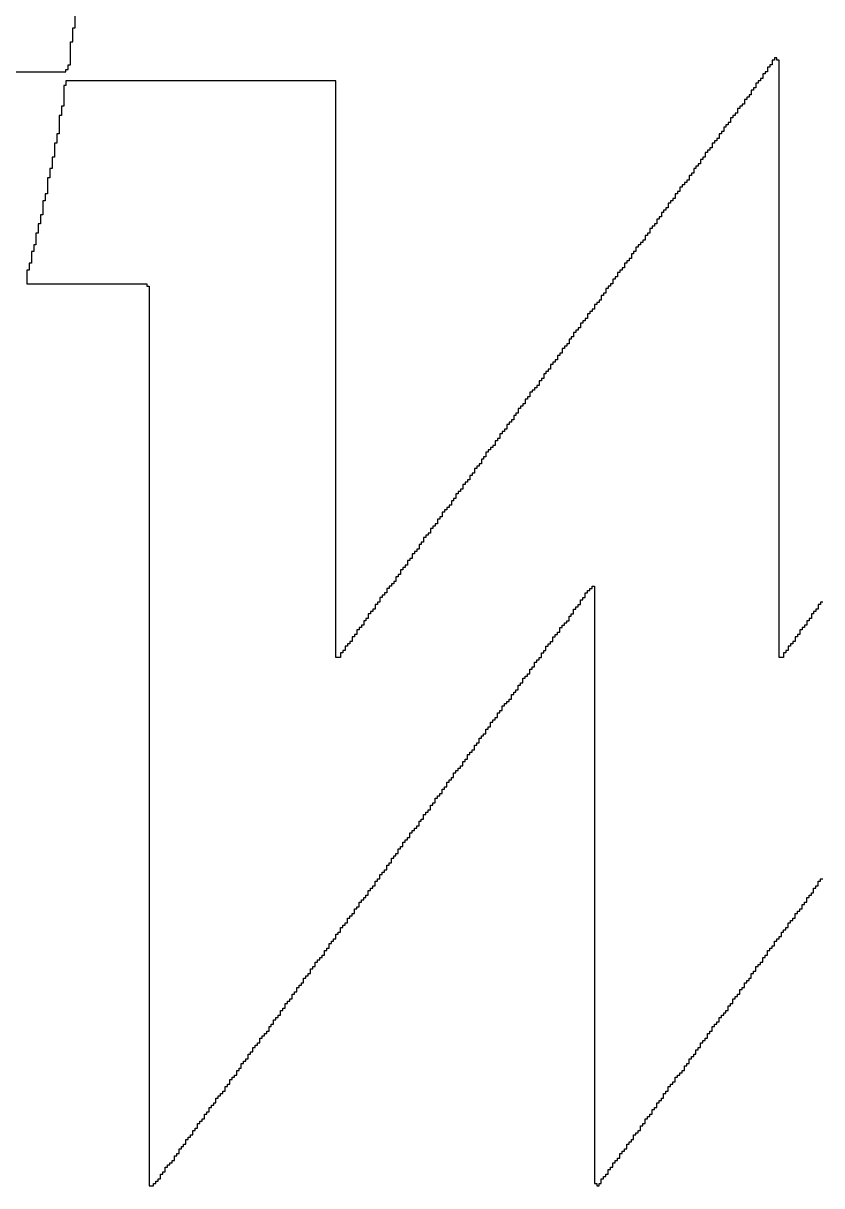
# Model space of a CAD drawing. Header units: millimetres. Extents: x -3.3 to 49.3, y -30.5 to 0.
# Drawn here: x 44.1 to 45.368, y -25.3 to -23.454 of the extents above; entities that cross this region are included whole.
import ezdxf

# ---------------------------------------------------------------- set-up
doc = ezdxf.new("R2010")
doc.units = ezdxf.units.MM
doc.layers.add('TopOverlay', color=2, linetype='Continuous')

msp = doc.modelspace()

# ---------------------------------------------------------------- linework, layer by layer
at = {"layer": 'TopOverlay'}
for p, q in [((44.1828, -23.4612), (44.1828, -23.4172)), ((44.1791, -23.4832), (44.1791, -23.4612)), ((44.1791, -23.4612), (44.1828, -23.4612)), ((44.1755, -23.5198), (44.1755, -23.4832)), ((44.1755, -23.4832), (44.1791, -23.4832)), ((44.1718, -23.5271), (44.1718, -23.5198)), ((44.1718, -23.5198), (44.1755, -23.5198)), ((45.289, -23.5198), (45.2853, -23.5198)), ((45.2853, -23.5198), (45.2853, -23.5234)), ((45.2927, -23.5125), (45.289, -23.5125)), ((45.289, -23.5125), (45.289, -23.5198)), ((45.2963, -23.5088), (45.2927, -23.5088)), ((45.2927, -23.5088), (45.2927, -23.5125)), ((45.2963, -23.5125), (45.2963, -23.5088)), ((45.3, -23.5125), (45.2963, -23.5125)), ((45.3, -24.4612), (45.3, -23.5125)), ((43.7542, -23.5308), (44.1681, -23.5308)), ((44.1681, -23.5308), (44.1681, -23.5271)), ((44.1681, -23.5271), (44.1718, -23.5271)), ((45.278, -23.5344), (45.2744, -23.5344)), ((45.2744, -23.5344), (45.2744, -23.5418)), ((45.2817, -23.5308), (45.278, -23.5308)), ((45.278, -23.5308), (45.278, -23.5344)), ((45.2853, -23.5234), (45.2817, -23.5234)), ((45.2817, -23.5234), (45.2817, -23.5308)), ((44.1681, -23.5527), (44.1645, -23.5527)), ((44.1645, -23.5527), (44.1645, -23.5857)), ((44.5967, -23.5454), (44.1681, -23.5454)), ((44.1681, -23.5454), (44.1681, -23.5527)), ((44.5967, -24.4612), (44.5967, -23.5454)), ((45.2634, -23.5564), (45.2597, -23.5564)), ((45.2597, -23.5564), (45.2597, -23.5601)), ((45.267, -23.5491), (45.2634, -23.5491)), ((45.2634, -23.5491), (45.2634, -23.5564)), ((45.2707, -23.5454), (45.267, -23.5454)), ((45.267, -23.5454), (45.267, -23.5491)), ((45.2744, -23.5418), (45.2707, -23.5418)), ((45.2707, -23.5418), (45.2707, -23.5454)), ((45.2487, -23.5747), (45.2451, -23.5747)), ((45.2451, -23.5747), (45.2451, -23.5821)), ((45.2524, -23.5711), (45.2487, -23.5711)), ((45.2487, -23.5711), (45.2487, -23.5747)), ((45.256, -23.5674), (45.2524, -23.5674)), ((45.2524, -23.5674), (45.2524, -23.5711)), ((45.2597, -23.5601), (45.256, -23.5601)), ((45.256, -23.5601), (45.256, -23.5674)), ((44.1645, -23.5857), (44.1608, -23.5857)), ((44.1608, -23.5857), (44.1608, -23.6004)), ((45.2377, -23.5894), (45.2341, -23.5894)), ((45.2341, -23.5894), (45.2341, -23.5967)), ((45.2414, -23.5857), (45.2377, -23.5857)), ((45.2377, -23.5857), (45.2377, -23.5894)), ((45.2451, -23.5821), (45.2414, -23.5821)), ((45.2414, -23.5821), (45.2414, -23.5857)), ((44.1608, -23.6004), (44.1571, -23.6004)), ((44.1571, -23.6004), (44.1571, -23.6297)), ((45.2231, -23.6114), (45.2194, -23.6114)), ((45.2194, -23.6114), (45.2194, -23.615)), ((45.2267, -23.604), (45.2231, -23.604)), ((45.2231, -23.604), (45.2231, -23.6114)), ((45.2304, -23.6004), (45.2267, -23.6004)), ((45.2267, -23.6004), (45.2267, -23.604)), ((45.2341, -23.5967), (45.2304, -23.5967)), ((45.2304, -23.5967), (45.2304, -23.6004)), ((44.1571, -23.6297), (44.1535, -23.6297)), ((44.1535, -23.6297), (44.1535, -23.6443)), ((45.2084, -23.6297), (45.2048, -23.6297)), ((45.2048, -23.6297), (45.2048, -23.637)), ((45.2121, -23.626), (45.2084, -23.626)), ((45.2084, -23.626), (45.2084, -23.6297)), ((45.2158, -23.6187), (45.2121, -23.6187)), ((45.2121, -23.6187), (45.2121, -23.626)), ((45.2194, -23.615), (45.2158, -23.615)), ((45.2158, -23.615), (45.2158, -23.6187)), ((44.1535, -23.6443), (44.1498, -23.6443)), ((44.1498, -23.6443), (44.1498, -23.6663)), ((45.1974, -23.6443), (45.1938, -23.6443)), ((45.1938, -23.6443), (45.1938, -23.6516)), ((45.2011, -23.6407), (45.1974, -23.6407)), ((45.1974, -23.6407), (45.1974, -23.6443)), ((45.2048, -23.637), (45.2011, -23.637)), ((45.2011, -23.637), (45.2011, -23.6407)), ((44.1498, -23.6663), (44.1462, -23.6663)), ((44.1462, -23.6663), (44.1462, -23.6846)), ((45.1828, -23.6663), (45.1791, -23.6663)), ((45.1791, -23.6663), (45.1791, -23.67)), ((45.1864, -23.659), (45.1828, -23.659)), ((45.1828, -23.659), (45.1828, -23.6663)), ((45.1901, -23.6553), (45.1864, -23.6553)), ((45.1864, -23.6553), (45.1864, -23.659)), ((45.1938, -23.6516), (45.1901, -23.6516)), ((45.1901, -23.6516), (45.1901, -23.6553)), ((44.1462, -23.6846), (44.1425, -23.6846)), ((44.1425, -23.6846), (44.1425, -23.6993)), ((45.1681, -23.6846), (45.1645, -23.6846)), ((45.1645, -23.6846), (45.1645, -23.6919)), ((45.1718, -23.681), (45.1681, -23.681)), ((45.1681, -23.681), (45.1681, -23.6846)), ((45.1755, -23.6773), (45.1718, -23.6773)), ((45.1718, -23.6773), (45.1718, -23.681)), ((45.1791, -23.67), (45.1755, -23.67)), ((45.1755, -23.67), (45.1755, -23.6773)), ((44.1425, -23.6993), (44.1388, -23.6993)), ((44.1388, -23.6993), (44.1388, -23.7249)), ((45.1571, -23.7029), (45.1535, -23.7029)), ((45.1535, -23.7029), (45.1535, -23.7066)), ((45.1608, -23.6956), (45.1571, -23.6956)), ((45.1571, -23.6956), (45.1571, -23.7029)), ((45.1645, -23.6919), (45.1608, -23.6919)), ((45.1608, -23.6919), (45.1608, -23.6956)), ((45.1425, -23.7212), (45.1388, -23.7212)), ((45.1388, -23.7212), (45.1388, -23.7249)), ((45.1462, -23.7139), (45.1425, -23.7139)), ((45.1425, -23.7139), (45.1425, -23.7212)), ((45.1498, -23.7103), (45.1462, -23.7103)), ((45.1462, -23.7103), (45.1462, -23.7139)), ((45.1535, -23.7066), (45.1498, -23.7066)), ((45.1498, -23.7066), (45.1498, -23.7103)), ((44.1352, -23.7359), (44.1315, -23.7359)), ((44.1315, -23.7359), (44.1315, -23.7579)), ((44.1388, -23.7249), (44.1352, -23.7249)), ((44.1352, -23.7249), (44.1352, -23.7359)), ((45.1278, -23.7396), (45.1242, -23.7396)), ((45.1242, -23.7396), (45.1242, -23.7469)), ((45.1315, -23.7359), (45.1278, -23.7359)), ((45.1278, -23.7359), (45.1278, -23.7396)), ((45.1352, -23.7322), (45.1315, -23.7322)), ((45.1315, -23.7322), (45.1315, -23.7359)), ((45.1388, -23.7249), (45.1352, -23.7249)), ((45.1352, -23.7249), (45.1352, -23.7322)), ((44.1315, -23.7579), (44.1278, -23.7579)), ((44.1278, -23.7579), (44.1278, -23.7725)), ((45.1168, -23.7542), (45.1132, -23.7542)), ((45.1132, -23.7542), (45.1132, -23.7615)), ((45.1205, -23.7505), (45.1168, -23.7505)), ((45.1168, -23.7505), (45.1168, -23.7542)), ((45.1242, -23.7469), (45.1205, -23.7469)), ((45.1205, -23.7469), (45.1205, -23.7505)), ((44.1278, -23.7725), (44.1242, -23.7725)), ((44.1242, -23.7725), (44.1242, -23.7872)), ((45.1022, -23.7762), (45.0985, -23.7762)), ((45.0985, -23.7762), (45.0985, -23.7799)), ((45.1059, -23.7725), (45.1022, -23.7725)), ((45.1022, -23.7725), (45.1022, -23.7762)), ((45.1095, -23.7652), (45.1059, -23.7652)), ((45.1059, -23.7652), (45.1059, -23.7725)), ((45.1132, -23.7615), (45.1095, -23.7615)), ((45.1095, -23.7615), (45.1095, -23.7652)), ((44.1242, -23.7872), (44.1205, -23.7872)), ((44.1205, -23.7872), (44.1205, -23.8055)), ((45.0912, -23.7908), (45.0875, -23.7908)), ((45.0875, -23.7908), (45.0875, -23.7982)), ((45.0949, -23.7872), (45.0912, -23.7872)), ((45.0912, -23.7872), (45.0912, -23.7908)), ((45.0985, -23.7799), (45.0949, -23.7799)), ((45.0949, -23.7799), (45.0949, -23.7872)), ((44.1205, -23.8055), (44.1169, -23.8055)), ((44.1169, -23.8055), (44.1169, -23.8165)), ((45.0766, -23.8092), (45.0729, -23.8092)), ((45.0729, -23.8092), (45.0729, -23.8165)), ((45.0802, -23.8055), (45.0766, -23.8055)), ((45.0766, -23.8055), (45.0766, -23.8092)), ((45.0839, -23.8018), (45.0802, -23.8018)), ((45.0802, -23.8018), (45.0802, -23.8055)), ((45.0875, -23.7982), (45.0839, -23.7982)), ((45.0839, -23.7982), (45.0839, -23.8018)), ((44.1169, -23.8165), (44.1132, -23.8165)), ((44.1132, -23.8165), (44.1132, -23.8348)), ((45.0619, -23.8311), (45.0582, -23.8311)), ((45.0582, -23.8311), (45.0582, -23.8348)), ((45.0656, -23.8275), (45.0619, -23.8275)), ((45.0619, -23.8275), (45.0619, -23.8311)), ((45.0692, -23.8201), (45.0656, -23.8201)), ((45.0656, -23.8201), (45.0656, -23.8275)), ((45.0729, -23.8165), (45.0692, -23.8165)), ((45.0692, -23.8165), (45.0692, -23.8201)), ((44.1095, -23.8458), (44.1059, -23.8458)), ((44.1059, -23.8458), (44.1059, -23.8678)), ((44.1132, -23.8348), (44.1095, -23.8348)), ((44.1095, -23.8348), (44.1095, -23.8458)), ((45.0473, -23.8495), (45.0436, -23.8495)), ((45.0436, -23.8495), (45.0436, -23.8568)), ((45.0509, -23.8458), (45.0473, -23.8458)), ((45.0473, -23.8458), (45.0473, -23.8495)), ((45.0546, -23.8421), (45.0509, -23.8421)), ((45.0509, -23.8421), (45.0509, -23.8458)), ((45.0582, -23.8348), (45.0546, -23.8348)), ((45.0546, -23.8348), (45.0546, -23.8421)), ((44.1059, -23.8678), (44.2963, -23.8678)), ((44.2963, -23.8678), (44.2963, -23.8714)), ((45.0363, -23.8678), (45.0326, -23.8678)), ((45.0326, -23.8678), (45.0326, -23.8714)), ((45.0399, -23.8604), (45.0363, -23.8604)), ((45.0363, -23.8604), (45.0363, -23.8678)), ((45.0436, -23.8568), (45.0399, -23.8568)), ((45.0399, -23.8568), (45.0399, -23.8604)), ((44.2963, -23.8714), (44.3, -23.8714)), ((44.3, -23.8714), (44.3, -25.3)), ((45.0216, -23.8861), (45.0179, -23.8861)), ((45.0179, -23.8861), (45.0179, -23.8934)), ((45.0253, -23.8824), (45.0216, -23.8824)), ((45.0216, -23.8824), (45.0216, -23.8861)), ((45.0289, -23.8751), (45.0253, -23.8751)), ((45.0253, -23.8751), (45.0253, -23.8824)), ((45.0326, -23.8714), (45.0289, -23.8714)), ((45.0289, -23.8714), (45.0289, -23.8751)), ((45.0106, -23.9007), (45.007, -23.9007)), ((45.007, -23.9007), (45.007, -23.9081)), ((45.0143, -23.8971), (45.0106, -23.8971)), ((45.0106, -23.8971), (45.0106, -23.9007)), ((45.0179, -23.8934), (45.0143, -23.8934)), ((45.0143, -23.8934), (45.0143, -23.8971)), ((44.996, -23.9227), (44.9923, -23.9227)), ((44.9923, -23.9227), (44.9923, -23.9264)), ((44.9996, -23.9154), (44.996, -23.9154)), ((44.996, -23.9154), (44.996, -23.9227)), ((45.0033, -23.9117), (44.9996, -23.9117)), ((44.9996, -23.9117), (44.9996, -23.9154)), ((45.007, -23.9081), (45.0033, -23.9081)), ((45.0033, -23.9081), (45.0033, -23.9117)), ((44.9813, -23.941), (44.9777, -23.941)), ((44.9777, -23.941), (44.9777, -23.9447)), ((44.985, -23.9374), (44.9813, -23.9374)), ((44.9813, -23.9374), (44.9813, -23.941)), ((44.9886, -23.93), (44.985, -23.93)), ((44.985, -23.93), (44.985, -23.9374)), ((44.9923, -23.9264), (44.9886, -23.9264)), ((44.9886, -23.9264), (44.9886, -23.93)), ((44.9667, -23.963), (44.963, -23.963)), ((44.963, -23.963), (44.963, -23.9667)), ((44.9703, -23.9557), (44.9667, -23.9557)), ((44.9667, -23.9557), (44.9667, -23.963)), ((44.974, -23.952), (44.9703, -23.952)), ((44.9703, -23.952), (44.9703, -23.9557)), ((44.9777, -23.9447), (44.974, -23.9447)), ((44.974, -23.9447), (44.974, -23.952)), ((44.952, -23.9813), (44.9484, -23.9813)), ((44.9484, -23.9813), (44.9484, -23.9886)), ((44.9557, -23.9777), (44.952, -23.9777)), ((44.952, -23.9777), (44.952, -23.9813)), ((44.9593, -23.9703), (44.9557, -23.9703)), ((44.9557, -23.9703), (44.9557, -23.9777)), ((44.963, -23.9667), (44.9593, -23.9667)), ((44.9593, -23.9667), (44.9593, -23.9703)), ((44.941, -23.996), (44.9374, -23.996)), ((44.9374, -23.996), (44.9374, -24.0033)), ((44.9447, -23.9923), (44.941, -23.9923)), ((44.941, -23.9923), (44.941, -23.996)), ((44.9484, -23.9886), (44.9447, -23.9886)), ((44.9447, -23.9886), (44.9447, -23.9923)), ((44.9264, -24.018), (44.9227, -24.018)), ((44.9227, -24.018), (44.9227, -24.0216)), ((44.93, -24.0106), (44.9264, -24.0106)), ((44.9264, -24.0106), (44.9264, -24.018)), ((44.9337, -24.007), (44.93, -24.007)), ((44.93, -24.007), (44.93, -24.0106)), ((44.9374, -24.0033), (44.9337, -24.0033)), ((44.9337, -24.0033), (44.9337, -24.007)), ((44.9117, -24.0363), (44.9081, -24.0363)), ((44.9081, -24.0363), (44.9081, -24.0399)), ((44.9154, -24.0326), (44.9117, -24.0326)), ((44.9117, -24.0326), (44.9117, -24.0363)), ((44.919, -24.0289), (44.9154, -24.0289)), ((44.9154, -24.0289), (44.9154, -24.0326)), ((44.9227, -24.0216), (44.919, -24.0216)), ((44.919, -24.0216), (44.919, -24.0289)), ((44.9007, -24.0509), (44.8971, -24.0509)), ((44.8971, -24.0509), (44.8971, -24.0582)), ((44.9044, -24.0473), (44.9007, -24.0473)), ((44.9007, -24.0473), (44.9007, -24.0509)), ((44.9081, -24.0399), (44.9044, -24.0399)), ((44.9044, -24.0399), (44.9044, -24.0473)), ((44.8861, -24.0729), (44.8824, -24.0729)), ((44.8824, -24.0729), (44.8824, -24.0766)), ((44.8897, -24.0656), (44.8861, -24.0656)), ((44.8861, -24.0656), (44.8861, -24.0729)), ((44.8934, -24.0619), (44.8897, -24.0619)), ((44.8897, -24.0619), (44.8897, -24.0656)), ((44.8971, -24.0582), (44.8934, -24.0582)), ((44.8934, -24.0582), (44.8934, -24.0619)), ((44.8714, -24.0912), (44.8678, -24.0912)), ((44.8678, -24.0912), (44.8678, -24.0985)), ((44.8751, -24.0875), (44.8714, -24.0875)), ((44.8714, -24.0875), (44.8714, -24.0912)), ((44.8788, -24.0839), (44.8751, -24.0839)), ((44.8751, -24.0839), (44.8751, -24.0875)), ((44.8824, -24.0766), (44.8788, -24.0766)), ((44.8788, -24.0766), (44.8788, -24.0839)), ((44.8604, -24.1059), (44.8568, -24.1059)), ((44.8568, -24.1059), (44.8568, -24.1132)), ((44.8641, -24.1022), (44.8604, -24.1022)), ((44.8604, -24.1022), (44.8604, -24.1059)), ((44.8678, -24.0985), (44.8641, -24.0985)), ((44.8641, -24.0985), (44.8641, -24.1022)), ((44.8458, -24.1278), (44.8421, -24.1278)), ((44.8421, -24.1278), (44.8421, -24.1315)), ((44.8495, -24.1242), (44.8458, -24.1242)), ((44.8458, -24.1242), (44.8458, -24.1278)), ((44.8531, -24.1169), (44.8495, -24.1169)), ((44.8495, -24.1169), (44.8495, -24.1242)), ((44.8568, -24.1132), (44.8531, -24.1132)), ((44.8531, -24.1132), (44.8531, -24.1169)), ((44.8311, -24.1462), (44.8275, -24.1462)), ((44.8275, -24.1462), (44.8275, -24.1535)), ((44.8348, -24.1425), (44.8311, -24.1425)), ((44.8311, -24.1425), (44.8311, -24.1462)), ((44.8385, -24.1352), (44.8348, -24.1352)), ((44.8348, -24.1352), (44.8348, -24.1425)), ((44.8421, -24.1315), (44.8385, -24.1315)), ((44.8385, -24.1315), (44.8385, -24.1352)), ((44.8201, -24.1608), (44.8165, -24.1608)), ((44.8165, -24.1608), (44.8165, -24.1681)), ((44.8238, -24.1571), (44.8201, -24.1571)), ((44.8201, -24.1571), (44.8201, -24.1608)), ((44.8275, -24.1535), (44.8238, -24.1535)), ((44.8238, -24.1535), (44.8238, -24.1571)), ((44.8055, -24.1828), (44.8018, -24.1828)), ((44.8018, -24.1828), (44.8018, -24.1864)), ((44.8092, -24.1791), (44.8055, -24.1791)), ((44.8055, -24.1791), (44.8055, -24.1828)), ((44.8128, -24.1718), (44.8092, -24.1718)), ((44.8092, -24.1718), (44.8092, -24.1791)), ((44.8165, -24.1681), (44.8128, -24.1681)), ((44.8128, -24.1681), (44.8128, -24.1718)), ((44.7908, -24.2011), (44.7872, -24.2011)), ((44.7872, -24.2011), (44.7872, -24.2084)), ((44.7945, -24.1974), (44.7908, -24.1974)), ((44.7908, -24.1974), (44.7908, -24.2011)), ((44.7982, -24.1938), (44.7945, -24.1938)), ((44.7945, -24.1938), (44.7945, -24.1974)), ((44.8018, -24.1864), (44.7982, -24.1864)), ((44.7982, -24.1864), (44.7982, -24.1938)), ((44.7799, -24.2194), (44.7762, -24.2194)), ((44.7762, -24.2194), (44.7762, -24.2231)), ((44.7835, -24.2121), (44.7799, -24.2121)), ((44.7799, -24.2121), (44.7799, -24.2194)), ((44.7872, -24.2084), (44.7835, -24.2084)), ((44.7835, -24.2084), (44.7835, -24.2121)), ((44.7652, -24.2377), (44.7615, -24.2377)), ((44.7615, -24.2377), (44.7615, -24.2414)), ((44.7689, -24.2304), (44.7652, -24.2304)), ((44.7652, -24.2304), (44.7652, -24.2377)), ((44.7725, -24.2267), (44.7689, -24.2267)), ((44.7689, -24.2267), (44.7689, -24.2304)), ((44.7762, -24.2231), (44.7725, -24.2231)), ((44.7725, -24.2231), (44.7725, -24.2267)), ((44.7506, -24.256), (44.7469, -24.256)), ((44.7469, -24.256), (44.7469, -24.2634)), ((44.7542, -24.2524), (44.7506, -24.2524)), ((44.7506, -24.2524), (44.7506, -24.256)), ((44.7579, -24.2487), (44.7542, -24.2487)), ((44.7542, -24.2487), (44.7542, -24.2524)), ((44.7615, -24.2414), (44.7579, -24.2414)), ((44.7579, -24.2414), (44.7579, -24.2487)), ((44.7396, -24.2707), (44.7359, -24.2707)), ((44.7359, -24.2707), (44.7359, -24.278)), ((44.7432, -24.267), (44.7396, -24.267)), ((44.7396, -24.267), (44.7396, -24.2707)), ((44.7469, -24.2634), (44.7432, -24.2634)), ((44.7432, -24.2634), (44.7432, -24.267)), ((44.7249, -24.2927), (44.7212, -24.2927)), ((44.7212, -24.2927), (44.7212, -24.2963)), ((44.7286, -24.289), (44.7249, -24.289)), ((44.7249, -24.289), (44.7249, -24.2927)), ((44.7322, -24.2817), (44.7286, -24.2817)), ((44.7286, -24.2817), (44.7286, -24.289)), ((44.7359, -24.278), (44.7322, -24.278)), ((44.7322, -24.278), (44.7322, -24.2817)), ((44.7139, -24.3073), (44.7103, -24.3073)), ((44.7103, -24.3073), (44.7103, -24.3147)), ((44.7176, -24.3037), (44.7139, -24.3037)), ((44.7139, -24.3037), (44.7139, -24.3073)), ((44.7212, -24.2963), (44.7176, -24.2963)), ((44.7176, -24.2963), (44.7176, -24.3037)), ((44.6993, -24.3293), (44.6956, -24.3293)), ((44.6956, -24.3293), (44.6956, -24.333)), ((44.7029, -24.322), (44.6993, -24.322)), ((44.6993, -24.322), (44.6993, -24.3293)), ((44.7066, -24.3183), (44.7029, -24.3183)), ((44.7029, -24.3183), (44.7029, -24.322)), ((44.7103, -24.3147), (44.7066, -24.3147)), ((44.7066, -24.3147), (44.7066, -24.3183)), ((44.6846, -24.3476), (44.681, -24.3476)), ((44.681, -24.3476), (44.681, -24.3513)), ((44.6883, -24.344), (44.6846, -24.344)), ((44.6846, -24.344), (44.6846, -24.3476)), ((44.6919, -24.3403), (44.6883, -24.3403)), ((44.6883, -24.3403), (44.6883, -24.344)), ((44.6956, -24.333), (44.6919, -24.333)), ((44.6919, -24.333), (44.6919, -24.3403)), ((45.0033, -24.3513), (45.0033, -24.3476)), ((45.0033, -24.3476), (45.007, -24.3476)), ((45.007, -24.3476), (45.007, -25.2963)), ((44.67, -24.3659), (44.6663, -24.3659)), ((44.6663, -24.3659), (44.6663, -24.3733)), ((44.6736, -24.3623), (44.67, -24.3623)), ((44.67, -24.3623), (44.67, -24.3659)), ((44.6773, -24.3586), (44.6736, -24.3586)), ((44.6736, -24.3586), (44.6736, -24.3623)), ((44.681, -24.3513), (44.6773, -24.3513)), ((44.6773, -24.3513), (44.6773, -24.3586)), ((44.9886, -24.3696), (44.9886, -24.3659)), ((44.9886, -24.3659), (44.9923, -24.3659)), ((44.9923, -24.3659), (44.9923, -24.3586)), ((44.9923, -24.3586), (44.996, -24.3586)), ((44.996, -24.3586), (44.996, -24.3549)), ((44.996, -24.3549), (44.9996, -24.3549)), ((44.9996, -24.3549), (44.9996, -24.3513)), ((44.9996, -24.3513), (45.0033, -24.3513)), ((44.659, -24.3842), (44.6553, -24.3842)), ((44.6553, -24.3842), (44.6553, -24.3879)), ((44.6626, -24.3769), (44.659, -24.3769)), ((44.659, -24.3769), (44.659, -24.3842)), ((44.6663, -24.3733), (44.6626, -24.3733)), ((44.6626, -24.3733), (44.6626, -24.3769)), ((44.974, -24.3916), (44.974, -24.3842)), ((44.974, -24.3842), (44.9777, -24.3842)), ((44.9777, -24.3842), (44.9777, -24.3806)), ((44.9777, -24.3806), (44.9813, -24.3806)), ((44.9813, -24.3806), (44.9813, -24.3769)), ((44.9813, -24.3769), (44.985, -24.3769)), ((44.985, -24.3769), (44.985, -24.3696)), ((44.985, -24.3696), (44.9886, -24.3696)), ((45.3623, -24.3842), (45.3586, -24.3842)), ((45.3586, -24.3842), (45.3586, -24.3879)), ((45.3659, -24.3769), (45.3623, -24.3769)), ((45.3623, -24.3769), (45.3623, -24.3842)), ((45.3696, -24.3733), (45.3659, -24.3733)), ((45.3659, -24.3733), (45.3659, -24.3769)), ((44.6443, -24.4026), (44.6407, -24.4026)), ((44.6407, -24.4026), (44.6407, -24.4099)), ((44.648, -24.3989), (44.6443, -24.3989)), ((44.6443, -24.3989), (44.6443, -24.4026)), ((44.6516, -24.3916), (44.648, -24.3916)), ((44.648, -24.3916), (44.648, -24.3989)), ((44.6553, -24.3879), (44.6516, -24.3879)), ((44.6516, -24.3879), (44.6516, -24.3916)), ((44.963, -24.4062), (44.963, -24.4026)), ((44.963, -24.4026), (44.9667, -24.4026)), ((44.9667, -24.4026), (44.9667, -24.3952)), ((44.9667, -24.3952), (44.9703, -24.3952)), ((44.9703, -24.3952), (44.9703, -24.3916)), ((44.9703, -24.3916), (44.974, -24.3916)), ((45.3476, -24.4026), (45.344, -24.4026)), ((45.344, -24.4026), (45.344, -24.4099)), ((45.3513, -24.3989), (45.3476, -24.3989)), ((45.3476, -24.3989), (45.3476, -24.4026)), ((45.3549, -24.3916), (45.3513, -24.3916)), ((45.3513, -24.3916), (45.3513, -24.3989)), ((45.3586, -24.3879), (45.3549, -24.3879)), ((45.3549, -24.3879), (45.3549, -24.3916)), ((44.6297, -24.4245), (44.626, -24.4245)), ((44.626, -24.4245), (44.626, -24.4282)), ((44.6333, -24.4172), (44.6297, -24.4172)), ((44.6297, -24.4172), (44.6297, -24.4245)), ((44.637, -24.4136), (44.6333, -24.4136)), ((44.6333, -24.4136), (44.6333, -24.4172)), ((44.6407, -24.4099), (44.637, -24.4099)), ((44.637, -24.4099), (44.637, -24.4136)), ((44.9447, -24.4282), (44.9447, -24.4245)), ((44.9447, -24.4245), (44.9484, -24.4245)), ((44.9484, -24.4245), (44.9484, -24.4209)), ((44.9484, -24.4209), (44.952, -24.4209)), ((44.952, -24.4209), (44.952, -24.4136)), ((44.952, -24.4136), (44.9557, -24.4136)), ((44.9557, -24.4136), (44.9557, -24.4099)), ((44.9557, -24.4099), (44.9593, -24.4099)), ((44.9593, -24.4099), (44.9593, -24.4062)), ((44.9593, -24.4062), (44.963, -24.4062)), ((45.333, -24.4245), (45.3293, -24.4245)), ((45.3293, -24.4245), (45.3293, -24.4282)), ((45.3366, -24.4172), (45.333, -24.4172)), ((45.333, -24.4172), (45.333, -24.4245)), ((45.3403, -24.4136), (45.3366, -24.4136)), ((45.3366, -24.4136), (45.3366, -24.4172)), ((45.344, -24.4099), (45.3403, -24.4099)), ((45.3403, -24.4099), (45.3403, -24.4136)), ((44.615, -24.4429), (44.6114, -24.4429)), ((44.6114, -24.4429), (44.6114, -24.4502)), ((44.6187, -24.4392), (44.615, -24.4392)), ((44.615, -24.4392), (44.615, -24.4429)), ((44.6223, -24.4355), (44.6187, -24.4355)), ((44.6187, -24.4355), (44.6187, -24.4392)), ((44.626, -24.4282), (44.6223, -24.4282)), ((44.6223, -24.4282), (44.6223, -24.4355)), ((44.93, -24.4502), (44.93, -24.4429)), ((44.93, -24.4429), (44.9337, -24.4429)), ((44.9337, -24.4429), (44.9337, -24.4392)), ((44.9337, -24.4392), (44.9374, -24.4392)), ((44.9374, -24.4392), (44.9374, -24.4355)), ((44.9374, -24.4355), (44.941, -24.4355)), ((44.941, -24.4355), (44.941, -24.4282)), ((44.941, -24.4282), (44.9447, -24.4282)), ((45.3183, -24.4429), (45.3147, -24.4429)), ((45.3147, -24.4429), (45.3147, -24.4502)), ((45.322, -24.4392), (45.3183, -24.4392)), ((45.3183, -24.4392), (45.3183, -24.4429)), ((45.3256, -24.4355), (45.322, -24.4355)), ((45.322, -24.4355), (45.322, -24.4392)), ((45.3293, -24.4282), (45.3256, -24.4282)), ((45.3256, -24.4282), (45.3256, -24.4355)), ((44.604, -24.4612), (44.5967, -24.4612)), ((44.6077, -24.4538), (44.604, -24.4538)), ((44.604, -24.4538), (44.604, -24.4612)), ((44.6114, -24.4502), (44.6077, -24.4502)), ((44.6077, -24.4502), (44.6077, -24.4538)), ((44.919, -24.4648), (44.919, -24.4612)), ((44.919, -24.4612), (44.9227, -24.4612)), ((44.9227, -24.4612), (44.9227, -24.4538)), ((44.9227, -24.4538), (44.9264, -24.4538)), ((44.9264, -24.4538), (44.9264, -24.4502)), ((44.9264, -24.4502), (44.93, -24.4502)), ((45.3073, -24.4612), (45.3, -24.4612)), ((45.311, -24.4538), (45.3073, -24.4538)), ((45.3073, -24.4538), (45.3073, -24.4612)), ((45.3147, -24.4502), (45.311, -24.4502)), ((45.311, -24.4502), (45.311, -24.4538)), ((44.9044, -24.4868), (44.9044, -24.4795)), ((44.9044, -24.4795), (44.9081, -24.4795)), ((44.9081, -24.4795), (44.9081, -24.4758)), ((44.9081, -24.4758), (44.9117, -24.4758)), ((44.9117, -24.4758), (44.9117, -24.4685)), ((44.9117, -24.4685), (44.9154, -24.4685)), ((44.9154, -24.4685), (44.9154, -24.4648)), ((44.9154, -24.4648), (44.919, -24.4648)), ((44.8934, -24.5015), (44.8934, -24.4941)), ((44.8934, -24.4941), (44.8971, -24.4941)), ((44.8971, -24.4941), (44.8971, -24.4905)), ((44.8971, -24.4905), (44.9007, -24.4905)), ((44.9007, -24.4905), (44.9007, -24.4868)), ((44.9007, -24.4868), (44.9044, -24.4868)), ((44.8788, -24.5198), (44.8788, -24.5161)), ((44.8788, -24.5161), (44.8824, -24.5161)), ((44.8824, -24.5161), (44.8824, -24.5125)), ((44.8824, -24.5125), (44.8861, -24.5125)), ((44.8861, -24.5125), (44.8861, -24.5051)), ((44.8861, -24.5051), (44.8897, -24.5051)), ((44.8897, -24.5051), (44.8897, -24.5015)), ((44.8897, -24.5015), (44.8934, -24.5015)), ((44.8641, -24.5381), (44.8641, -24.5344)), ((44.8641, -24.5344), (44.8678, -24.5344)), ((44.8678, -24.5344), (44.8678, -24.5308)), ((44.8678, -24.5308), (44.8714, -24.5308)), ((44.8714, -24.5308), (44.8714, -24.5271)), ((44.8714, -24.5271), (44.8751, -24.5271)), ((44.8751, -24.5271), (44.8751, -24.5198)), ((44.8751, -24.5198), (44.8788, -24.5198)), ((44.8531, -24.5564), (44.8531, -24.5491)), ((44.8531, -24.5491), (44.8568, -24.5491)), ((44.8568, -24.5491), (44.8568, -24.5454)), ((44.8568, -24.5454), (44.8604, -24.5454)), ((44.8604, -24.5454), (44.8604, -24.5381)), ((44.8604, -24.5381), (44.8641, -24.5381)), ((44.8385, -24.5747), (44.8385, -24.5711)), ((44.8385, -24.5711), (44.8421, -24.5711)), ((44.8421, -24.5711), (44.8421, -24.5637)), ((44.8421, -24.5637), (44.8458, -24.5637)), ((44.8458, -24.5637), (44.8458, -24.5601)), ((44.8458, -24.5601), (44.8495, -24.5601)), ((44.8495, -24.5601), (44.8495, -24.5564)), ((44.8495, -24.5564), (44.8531, -24.5564)), ((44.8238, -24.5967), (44.8238, -24.5894)), ((44.8238, -24.5894), (44.8275, -24.5894)), ((44.8275, -24.5894), (44.8275, -24.5857)), ((44.8275, -24.5857), (44.8311, -24.5857)), ((44.8311, -24.5857), (44.8311, -24.5821)), ((44.8311, -24.5821), (44.8348, -24.5821)), ((44.8348, -24.5821), (44.8348, -24.5747)), ((44.8348, -24.5747), (44.8385, -24.5747)), ((44.8128, -24.6114), (44.8128, -24.6077)), ((44.8128, -24.6077), (44.8165, -24.6077)), ((44.8165, -24.6077), (44.8165, -24.6004)), ((44.8165, -24.6004), (44.8201, -24.6004)), ((44.8201, -24.6004), (44.8201, -24.5967)), ((44.8201, -24.5967), (44.8238, -24.5967)), ((44.7982, -24.6333), (44.7982, -24.626)), ((44.7982, -24.626), (44.8018, -24.626)), ((44.8018, -24.626), (44.8018, -24.6223)), ((44.8018, -24.6223), (44.8055, -24.6223)), ((44.8055, -24.6223), (44.8055, -24.615)), ((44.8055, -24.615), (44.8092, -24.615)), ((44.8092, -24.615), (44.8092, -24.6114)), ((44.8092, -24.6114), (44.8128, -24.6114)), ((44.7835, -24.6516), (44.7835, -24.6443)), ((44.7835, -24.6443), (44.7872, -24.6443)), ((44.7872, -24.6443), (44.7872, -24.6407)), ((44.7872, -24.6407), (44.7908, -24.6407)), ((44.7908, -24.6407), (44.7908, -24.637)), ((44.7908, -24.637), (44.7945, -24.637)), ((44.7945, -24.637), (44.7945, -24.6333)), ((44.7945, -24.6333), (44.7982, -24.6333)), ((44.7725, -24.6663), (44.7725, -24.659)), ((44.7725, -24.659), (44.7762, -24.659)), ((44.7762, -24.659), (44.7762, -24.6553)), ((44.7762, -24.6553), (44.7799, -24.6553)), ((44.7799, -24.6553), (44.7799, -24.6516)), ((44.7799, -24.6516), (44.7835, -24.6516)), ((44.7579, -24.6846), (44.7579, -24.681)), ((44.7579, -24.681), (44.7615, -24.681)), ((44.7615, -24.681), (44.7615, -24.6773)), ((44.7615, -24.6773), (44.7652, -24.6773)), ((44.7652, -24.6773), (44.7652, -24.67)), ((44.7652, -24.67), (44.7689, -24.67)), ((44.7689, -24.67), (44.7689, -24.6663)), ((44.7689, -24.6663), (44.7725, -24.6663)), ((44.7469, -24.7029), (44.7469, -24.6956)), ((44.7469, -24.6956), (44.7506, -24.6956)), ((44.7506, -24.6956), (44.7506, -24.6919)), ((44.7506, -24.6919), (44.7542, -24.6919)), ((44.7542, -24.6919), (44.7542, -24.6846)), ((44.7542, -24.6846), (44.7579, -24.6846)), ((44.7322, -24.7212), (44.7322, -24.7176)), ((44.7322, -24.7176), (44.7359, -24.7176)), ((44.7359, -24.7176), (44.7359, -24.7103)), ((44.7359, -24.7103), (44.7396, -24.7103)), ((44.7396, -24.7103), (44.7396, -24.7066)), ((44.7396, -24.7066), (44.7432, -24.7066)), ((44.7432, -24.7066), (44.7432, -24.7029)), ((44.7432, -24.7029), (44.7469, -24.7029)), ((44.7176, -24.7396), (44.7176, -24.7359)), ((44.7176, -24.7359), (44.7212, -24.7359)), ((44.7212, -24.7359), (44.7212, -24.7322)), ((44.7212, -24.7322), (44.7249, -24.7322)), ((44.7249, -24.7322), (44.7249, -24.7286)), ((44.7249, -24.7286), (44.7286, -24.7286)), ((44.7286, -24.7286), (44.7286, -24.7212)), ((44.7286, -24.7212), (44.7322, -24.7212)), ((44.7029, -24.7615), (44.7029, -24.7542)), ((44.7029, -24.7542), (44.7066, -24.7542)), ((44.7066, -24.7542), (44.7066, -24.7505)), ((44.7066, -24.7505), (44.7103, -24.7505)), ((44.7103, -24.7505), (44.7103, -24.7469)), ((44.7103, -24.7469), (44.7139, -24.7469)), ((44.7139, -24.7469), (44.7139, -24.7396)), ((44.7139, -24.7396), (44.7176, -24.7396)), ((44.6919, -24.7762), (44.6919, -24.7725)), ((44.6919, -24.7725), (44.6956, -24.7725)), ((44.6956, -24.7725), (44.6956, -24.7652)), ((44.6956, -24.7652), (44.6993, -24.7652)), ((44.6993, -24.7652), (44.6993, -24.7615)), ((44.6993, -24.7615), (44.7029, -24.7615)), ((44.6773, -24.7982), (44.6773, -24.7908)), ((44.6773, -24.7908), (44.681, -24.7908)), ((44.681, -24.7908), (44.681, -24.7872)), ((44.681, -24.7872), (44.6846, -24.7872)), ((44.6846, -24.7872), (44.6846, -24.7799)), ((44.6846, -24.7799), (44.6883, -24.7799)), ((44.6883, -24.7799), (44.6883, -24.7762)), ((44.6883, -24.7762), (44.6919, -24.7762)), ((44.6663, -24.8128), (44.6663, -24.8055)), ((44.6663, -24.8055), (44.67, -24.8055)), ((44.67, -24.8055), (44.67, -24.8018)), ((44.67, -24.8018), (44.6736, -24.8018)), ((44.6736, -24.8018), (44.6736, -24.7982)), ((44.6736, -24.7982), (44.6773, -24.7982)), ((44.6516, -24.8311), (44.6516, -24.8275)), ((44.6516, -24.8275), (44.6553, -24.8275)), ((44.6553, -24.8275), (44.6553, -24.8238)), ((44.6553, -24.8238), (44.659, -24.8238)), ((44.659, -24.8238), (44.659, -24.8165)), ((44.659, -24.8165), (44.6626, -24.8165)), ((44.6626, -24.8165), (44.6626, -24.8128)), ((44.6626, -24.8128), (44.6663, -24.8128)), ((45.3549, -24.8348), (45.3549, -24.8275)), ((45.3549, -24.8275), (45.3586, -24.8275)), ((45.3586, -24.8275), (45.3586, -24.8238)), ((45.3586, -24.8238), (45.3623, -24.8238)), ((45.3623, -24.8238), (45.3623, -24.8165)), ((45.3623, -24.8165), (45.3659, -24.8165)), ((45.3659, -24.8165), (45.3659, -24.8128)), ((45.3659, -24.8128), (45.3696, -24.8128)), ((44.637, -24.8494), (44.637, -24.8458)), ((44.637, -24.8458), (44.6407, -24.8458)), ((44.6407, -24.8458), (44.6407, -24.8421)), ((44.6407, -24.8421), (44.6443, -24.8421)), ((44.6443, -24.8421), (44.6443, -24.8385)), ((44.6443, -24.8385), (44.648, -24.8385)), ((44.648, -24.8385), (44.648, -24.8311)), ((44.648, -24.8311), (44.6516, -24.8311)), ((45.344, -24.8494), (45.344, -24.8421)), ((45.344, -24.8421), (45.3476, -24.8421)), ((45.3476, -24.8421), (45.3476, -24.8385)), ((45.3476, -24.8385), (45.3513, -24.8385)), ((45.3513, -24.8385), (45.3513, -24.8348)), ((45.3513, -24.8348), (45.3549, -24.8348)), ((44.626, -24.8678), (44.626, -24.8604)), ((44.626, -24.8604), (44.6297, -24.8604)), ((44.6297, -24.8604), (44.6297, -24.8568)), ((44.6297, -24.8568), (44.6333, -24.8568)), ((44.6333, -24.8568), (44.6333, -24.8494)), ((44.6333, -24.8494), (44.637, -24.8494)), ((45.3293, -24.8678), (45.3293, -24.8641)), ((45.3293, -24.8641), (45.333, -24.8641)), ((45.333, -24.8641), (45.333, -24.8604)), ((45.333, -24.8604), (45.3366, -24.8604)), ((45.3366, -24.8604), (45.3366, -24.8531)), ((45.3366, -24.8531), (45.3403, -24.8531)), ((45.3403, -24.8531), (45.3403, -24.8494)), ((45.3403, -24.8494), (45.344, -24.8494)), ((44.6077, -24.8897), (44.6077, -24.8861)), ((44.6077, -24.8861), (44.6114, -24.8861)), ((44.6114, -24.8861), (44.6114, -24.8824)), ((44.6114, -24.8824), (44.615, -24.8824)), ((44.615, -24.8824), (44.615, -24.8751)), ((44.615, -24.8751), (44.6187, -24.8751)), ((44.6187, -24.8751), (44.6187, -24.8714)), ((44.6187, -24.8714), (44.6223, -24.8714)), ((44.6223, -24.8714), (44.6223, -24.8678)), ((44.6223, -24.8678), (44.626, -24.8678)), ((45.3147, -24.8897), (45.3147, -24.8824)), ((45.3147, -24.8824), (45.3183, -24.8824)), ((45.3183, -24.8824), (45.3183, -24.8788)), ((45.3183, -24.8788), (45.322, -24.8788)), ((45.322, -24.8788), (45.322, -24.8751)), ((45.322, -24.8751), (45.3256, -24.8751)), ((45.3256, -24.8751), (45.3256, -24.8678)), ((45.3256, -24.8678), (45.3293, -24.8678)), ((44.5967, -24.9081), (44.5967, -24.9007)), ((44.5967, -24.9007), (44.6004, -24.9007)), ((44.6004, -24.9007), (44.6004, -24.8971)), ((44.6004, -24.8971), (44.604, -24.8971)), ((44.604, -24.8971), (44.604, -24.8897)), ((44.604, -24.8897), (44.6077, -24.8897)), ((45.3, -24.9081), (45.3, -24.9044)), ((45.3, -24.9044), (45.3037, -24.9044)), ((45.3037, -24.9044), (45.3037, -24.8971)), ((45.3037, -24.8971), (45.3073, -24.8971)), ((45.3073, -24.8971), (45.3073, -24.8934)), ((45.3073, -24.8934), (45.311, -24.8934)), ((45.311, -24.8934), (45.311, -24.8897)), ((45.311, -24.8897), (45.3147, -24.8897)), ((44.5821, -24.9264), (44.5821, -24.9227)), ((44.5821, -24.9227), (44.5857, -24.9227)), ((44.5857, -24.9227), (44.5857, -24.9154)), ((44.5857, -24.9154), (44.5894, -24.9154)), ((44.5894, -24.9154), (44.5894, -24.9117)), ((44.5894, -24.9117), (44.593, -24.9117)), ((44.593, -24.9117), (44.593, -24.9081)), ((44.593, -24.9081), (44.5967, -24.9081)), ((45.2853, -24.9264), (45.2853, -24.9227)), ((45.2853, -24.9227), (45.289, -24.9227)), ((45.289, -24.9227), (45.289, -24.919)), ((45.289, -24.919), (45.2927, -24.919)), ((45.2927, -24.919), (45.2927, -24.9117)), ((45.2927, -24.9117), (45.2963, -24.9117)), ((45.2963, -24.9117), (45.2963, -24.9081)), ((45.2963, -24.9081), (45.3, -24.9081)), ((44.5674, -24.9447), (44.5674, -24.941)), ((44.5674, -24.941), (44.5711, -24.941)), ((44.5711, -24.941), (44.5711, -24.9374)), ((44.5711, -24.9374), (44.5747, -24.9374)), ((44.5747, -24.9374), (44.5747, -24.9337)), ((44.5747, -24.9337), (44.5784, -24.9337)), ((44.5784, -24.9337), (44.5784, -24.9264)), ((44.5784, -24.9264), (44.5821, -24.9264)), ((45.2744, -24.9447), (45.2744, -24.9374)), ((45.2744, -24.9374), (45.278, -24.9374)), ((45.278, -24.9374), (45.278, -24.9337)), ((45.278, -24.9337), (45.2817, -24.9337)), ((45.2817, -24.9337), (45.2817, -24.9264)), ((45.2817, -24.9264), (45.2853, -24.9264)), ((44.5564, -24.963), (44.5564, -24.9557)), ((44.5564, -24.9557), (44.5601, -24.9557)), ((44.5601, -24.9557), (44.5601, -24.952)), ((44.5601, -24.952), (44.5637, -24.952)), ((44.5637, -24.952), (44.5637, -24.9447)), ((44.5637, -24.9447), (44.5674, -24.9447)), ((45.2597, -24.963), (45.2597, -24.9593)), ((45.2597, -24.9593), (45.2634, -24.9593)), ((45.2634, -24.9593), (45.2634, -24.952)), ((45.2634, -24.952), (45.267, -24.952)), ((45.267, -24.952), (45.267, -24.9484)), ((45.267, -24.9484), (45.2707, -24.9484)), ((45.2707, -24.9484), (45.2707, -24.9447)), ((45.2707, -24.9447), (45.2744, -24.9447)), ((44.5418, -24.9813), (44.5418, -24.9777)), ((44.5418, -24.9777), (44.5454, -24.9777)), ((44.5454, -24.9777), (44.5454, -24.9703)), ((44.5454, -24.9703), (44.5491, -24.9703)), ((44.5491, -24.9703), (44.5491, -24.9667)), ((44.5491, -24.9667), (44.5527, -24.9667)), ((44.5527, -24.9667), (44.5527, -24.963)), ((44.5527, -24.963), (44.5564, -24.963)), ((45.2451, -24.985), (45.2451, -24.9777)), ((45.2451, -24.9777), (45.2487, -24.9777)), ((45.2487, -24.9777), (45.2487, -24.974)), ((45.2487, -24.974), (45.2524, -24.974)), ((45.2524, -24.974), (45.2524, -24.9703)), ((45.2524, -24.9703), (45.256, -24.9703)), ((45.256, -24.9703), (45.256, -24.963)), ((45.256, -24.963), (45.2597, -24.963)), ((44.5271, -25.0033), (44.5271, -24.996)), ((44.5271, -24.996), (44.5308, -24.996)), ((44.5308, -24.996), (44.5308, -24.9923)), ((44.5308, -24.9923), (44.5344, -24.9923)), ((44.5344, -24.9923), (44.5344, -24.985)), ((44.5344, -24.985), (44.5381, -24.985)), ((44.5381, -24.985), (44.5381, -24.9813)), ((44.5381, -24.9813), (44.5418, -24.9813)), ((45.2341, -24.9996), (45.2341, -24.996)), ((45.2341, -24.996), (45.2377, -24.996)), ((45.2377, -24.996), (45.2377, -24.9886)), ((45.2377, -24.9886), (45.2414, -24.9886)), ((45.2414, -24.9886), (45.2414, -24.985)), ((45.2414, -24.985), (45.2451, -24.985)), ((44.5161, -25.0179), (44.5161, -25.0106)), ((44.5161, -25.0106), (44.5198, -25.0106)), ((44.5198, -25.0106), (44.5198, -25.007)), ((44.5198, -25.007), (44.5234, -25.007)), ((44.5234, -25.007), (44.5234, -25.0033)), ((44.5234, -25.0033), (44.5271, -25.0033)), ((45.2194, -25.0216), (45.2194, -25.0143)), ((45.2194, -25.0143), (45.2231, -25.0143)), ((45.2231, -25.0143), (45.2231, -25.0106)), ((45.2231, -25.0106), (45.2267, -25.0106)), ((45.2267, -25.0106), (45.2267, -25.0033)), ((45.2267, -25.0033), (45.2304, -25.0033)), ((45.2304, -25.0033), (45.2304, -24.9996)), ((45.2304, -24.9996), (45.2341, -24.9996)), ((44.5015, -25.0363), (44.5015, -25.0326)), ((44.5015, -25.0326), (44.5051, -25.0326)), ((44.5051, -25.0326), (44.5051, -25.0289)), ((44.5051, -25.0289), (44.5088, -25.0289)), ((44.5088, -25.0289), (44.5088, -25.0216)), ((44.5088, -25.0216), (44.5125, -25.0216)), ((44.5125, -25.0216), (44.5125, -25.0179)), ((44.5125, -25.0179), (44.5161, -25.0179)), ((45.2048, -25.0399), (45.2048, -25.0326)), ((45.2048, -25.0326), (45.2084, -25.0326)), ((45.2084, -25.0326), (45.2084, -25.0289)), ((45.2084, -25.0289), (45.2121, -25.0289)), ((45.2121, -25.0289), (45.2121, -25.0253)), ((45.2121, -25.0253), (45.2158, -25.0253)), ((45.2158, -25.0253), (45.2158, -25.0216)), ((45.2158, -25.0216), (45.2194, -25.0216)), ((44.4905, -25.0546), (44.4905, -25.0473)), ((44.4905, -25.0473), (44.4941, -25.0473)), ((44.4941, -25.0473), (44.4941, -25.0436)), ((44.4941, -25.0436), (44.4978, -25.0436)), ((44.4978, -25.0436), (44.4978, -25.0363)), ((44.4978, -25.0363), (44.5015, -25.0363)), ((45.1938, -25.0546), (45.1938, -25.0473)), ((45.1938, -25.0473), (45.1974, -25.0473)), ((45.1974, -25.0473), (45.1974, -25.0436)), ((45.1974, -25.0436), (45.2011, -25.0436)), ((45.2011, -25.0436), (45.2011, -25.0399)), ((45.2011, -25.0399), (45.2048, -25.0399)), ((44.4758, -25.0729), (44.4758, -25.0656)), ((44.4758, -25.0656), (44.4795, -25.0656)), ((44.4795, -25.0656), (44.4795, -25.0619)), ((44.4795, -25.0619), (44.4831, -25.0619)), ((44.4831, -25.0619), (44.4831, -25.0582)), ((44.4831, -25.0582), (44.4868, -25.0582)), ((44.4868, -25.0582), (44.4868, -25.0546)), ((44.4868, -25.0546), (44.4905, -25.0546)), ((45.1791, -25.0729), (45.1791, -25.0692)), ((45.1791, -25.0692), (45.1828, -25.0692)), ((45.1828, -25.0692), (45.1828, -25.0656)), ((45.1828, -25.0656), (45.1864, -25.0656)), ((45.1864, -25.0656), (45.1864, -25.0582)), ((45.1864, -25.0582), (45.1901, -25.0582)), ((45.1901, -25.0582), (45.1901, -25.0546)), ((45.1901, -25.0546), (45.1938, -25.0546)), ((44.4612, -25.0912), (44.4612, -25.0875)), ((44.4612, -25.0875), (44.4648, -25.0875)), ((44.4648, -25.0875), (44.4648, -25.0802)), ((44.4648, -25.0802), (44.4685, -25.0802)), ((44.4685, -25.0802), (44.4685, -25.0766)), ((44.4685, -25.0766), (44.4722, -25.0766)), ((44.4722, -25.0766), (44.4722, -25.0729)), ((44.4722, -25.0729), (44.4758, -25.0729)), ((45.1681, -25.0912), (45.1681, -25.0839)), ((45.1681, -25.0839), (45.1718, -25.0839)), ((45.1718, -25.0839), (45.1718, -25.0802)), ((45.1718, -25.0802), (45.1755, -25.0802)), ((45.1755, -25.0802), (45.1755, -25.0729)), ((45.1755, -25.0729), (45.1791, -25.0729)), ((44.4465, -25.1132), (44.4465, -25.1059)), ((44.4465, -25.1059), (44.4502, -25.1059)), ((44.4502, -25.1059), (44.4502, -25.1022)), ((44.4502, -25.1022), (44.4538, -25.1022)), ((44.4538, -25.1022), (44.4538, -25.0985)), ((44.4538, -25.0985), (44.4575, -25.0985)), ((44.4575, -25.0985), (44.4575, -25.0912)), ((44.4575, -25.0912), (44.4612, -25.0912)), ((45.1535, -25.1095), (45.1535, -25.1059)), ((45.1535, -25.1059), (45.1571, -25.1059)), ((45.1571, -25.1059), (45.1571, -25.0985)), ((45.1571, -25.0985), (45.1608, -25.0985)), ((45.1608, -25.0985), (45.1608, -25.0949)), ((45.1608, -25.0949), (45.1645, -25.0949)), ((45.1645, -25.0949), (45.1645, -25.0912)), ((45.1645, -25.0912), (45.1681, -25.0912)), ((44.4355, -25.1278), (44.4355, -25.1242)), ((44.4355, -25.1242), (44.4392, -25.1242)), ((44.4392, -25.1242), (44.4392, -25.1169)), ((44.4392, -25.1169), (44.4429, -25.1169)), ((44.4429, -25.1169), (44.4429, -25.1132)), ((44.4429, -25.1132), (44.4465, -25.1132)), ((45.1388, -25.1278), (45.1388, -25.1242)), ((45.1388, -25.1242), (45.1425, -25.1242)), ((45.1425, -25.1242), (45.1425, -25.1205)), ((45.1425, -25.1205), (45.1462, -25.1205)), ((45.1462, -25.1205), (45.1462, -25.1169)), ((45.1462, -25.1169), (45.1498, -25.1169)), ((45.1498, -25.1169), (45.1498, -25.1095)), ((45.1498, -25.1095), (45.1535, -25.1095)), ((44.4209, -25.1498), (44.4209, -25.1425)), ((44.4209, -25.1425), (44.4245, -25.1425)), ((44.4245, -25.1425), (44.4245, -25.1388)), ((44.4245, -25.1388), (44.4282, -25.1388)), ((44.4282, -25.1388), (44.4282, -25.1315)), ((44.4282, -25.1315), (44.4319, -25.1315)), ((44.4319, -25.1315), (44.4319, -25.1278)), ((44.4319, -25.1278), (44.4355, -25.1278)), ((45.1242, -25.1498), (45.1242, -25.1425)), ((45.1242, -25.1425), (45.1278, -25.1425)), ((45.1278, -25.1425), (45.1278, -25.1388)), ((45.1278, -25.1388), (45.1315, -25.1388)), ((45.1315, -25.1388), (45.1315, -25.1352)), ((45.1315, -25.1352), (45.1352, -25.1352)), ((45.1352, -25.1352), (45.1352, -25.1278)), ((45.1352, -25.1278), (45.1388, -25.1278)), ((44.4062, -25.1681), (44.4062, -25.1608)), ((44.4062, -25.1608), (44.4099, -25.1608)), ((44.4099, -25.1608), (44.4099, -25.1571)), ((44.4099, -25.1571), (44.4136, -25.1571)), ((44.4136, -25.1571), (44.4136, -25.1535)), ((44.4136, -25.1535), (44.4172, -25.1535)), ((44.4172, -25.1535), (44.4172, -25.1498)), ((44.4172, -25.1498), (44.4209, -25.1498)), ((45.1132, -25.1645), (45.1132, -25.1608)), ((45.1132, -25.1608), (45.1168, -25.1608)), ((45.1168, -25.1608), (45.1168, -25.1535)), ((45.1168, -25.1535), (45.1205, -25.1535)), ((45.1205, -25.1535), (45.1205, -25.1498)), ((45.1205, -25.1498), (45.1242, -25.1498)), ((44.3952, -25.1828), (44.3952, -25.1755)), ((44.3952, -25.1755), (44.3989, -25.1755)), ((44.3989, -25.1755), (44.3989, -25.1718)), ((44.3989, -25.1718), (44.4026, -25.1718)), ((44.4026, -25.1718), (44.4026, -25.1681)), ((44.4026, -25.1681), (44.4062, -25.1681)), ((45.0985, -25.1864), (45.0985, -25.1791)), ((45.0985, -25.1791), (45.1022, -25.1791)), ((45.1022, -25.1791), (45.1022, -25.1755)), ((45.1022, -25.1755), (45.1059, -25.1755)), ((45.1059, -25.1755), (45.1059, -25.1681)), ((45.1059, -25.1681), (45.1095, -25.1681)), ((45.1095, -25.1681), (45.1095, -25.1645)), ((45.1095, -25.1645), (45.1132, -25.1645)), ((44.3806, -25.2011), (44.3806, -25.1974)), ((44.3806, -25.1974), (44.3842, -25.1974)), ((44.3842, -25.1974), (44.3842, -25.1938)), ((44.3842, -25.1938), (44.3879, -25.1938)), ((44.3879, -25.1938), (44.3879, -25.1864)), ((44.3879, -25.1864), (44.3916, -25.1864)), ((44.3916, -25.1864), (44.3916, -25.1828)), ((44.3916, -25.1828), (44.3952, -25.1828)), ((45.0875, -25.2011), (45.0875, -25.1938)), ((45.0875, -25.1938), (45.0912, -25.1938)), ((45.0912, -25.1938), (45.0912, -25.1901)), ((45.0912, -25.1901), (45.0949, -25.1901)), ((45.0949, -25.1901), (45.0949, -25.1864)), ((45.0949, -25.1864), (45.0985, -25.1864)), ((44.3696, -25.2194), (44.3696, -25.2121)), ((44.3696, -25.2121), (44.3733, -25.2121)), ((44.3733, -25.2121), (44.3733, -25.2084)), ((44.3733, -25.2084), (44.3769, -25.2084)), ((44.3769, -25.2084), (44.3769, -25.2011)), ((44.3769, -25.2011), (44.3806, -25.2011)), ((45.0729, -25.2194), (45.0729, -25.2158)), ((45.0729, -25.2158), (45.0766, -25.2158)), ((45.0766, -25.2158), (45.0766, -25.2121)), ((45.0766, -25.2121), (45.0802, -25.2121)), ((45.0802, -25.2121), (45.0802, -25.2048)), ((45.0802, -25.2048), (45.0839, -25.2048)), ((45.0839, -25.2048), (45.0839, -25.2011)), ((45.0839, -25.2011), (45.0875, -25.2011)), ((44.3549, -25.2377), (44.3549, -25.2341)), ((44.3549, -25.2341), (44.3586, -25.2341)), ((44.3586, -25.2341), (44.3586, -25.2267)), ((44.3586, -25.2267), (44.3623, -25.2267)), ((44.3623, -25.2267), (44.3623, -25.2231)), ((44.3623, -25.2231), (44.3659, -25.2231)), ((44.3659, -25.2231), (44.3659, -25.2194)), ((44.3659, -25.2194), (44.3696, -25.2194)), ((45.0582, -25.2414), (45.0582, -25.2341)), ((45.0582, -25.2341), (45.0619, -25.2341)), ((45.0619, -25.2341), (45.0619, -25.2304)), ((45.0619, -25.2304), (45.0656, -25.2304)), ((45.0656, -25.2304), (45.0656, -25.2267)), ((45.0656, -25.2267), (45.0692, -25.2267)), ((45.0692, -25.2267), (45.0692, -25.2194)), ((45.0692, -25.2194), (45.0729, -25.2194)), ((44.3403, -25.2597), (44.3403, -25.2524)), ((44.3403, -25.2524), (44.344, -25.2524)), ((44.344, -25.2524), (44.344, -25.2487)), ((44.344, -25.2487), (44.3476, -25.2487)), ((44.3476, -25.2487), (44.3476, -25.2414)), ((44.3476, -25.2414), (44.3513, -25.2414)), ((44.3513, -25.2414), (44.3513, -25.2377)), ((44.3513, -25.2377), (44.3549, -25.2377)), ((45.0473, -25.256), (45.0473, -25.2487)), ((45.0473, -25.2487), (45.0509, -25.2487)), ((45.0509, -25.2487), (45.0509, -25.2451)), ((45.0509, -25.2451), (45.0546, -25.2451)), ((45.0546, -25.2451), (45.0546, -25.2414)), ((45.0546, -25.2414), (45.0582, -25.2414)), ((44.3256, -25.278), (44.3256, -25.2707)), ((44.3256, -25.2707), (44.3293, -25.2707)), ((44.3293, -25.2707), (44.3293, -25.267)), ((44.3293, -25.267), (44.333, -25.267)), ((44.333, -25.267), (44.333, -25.2634)), ((44.333, -25.2634), (44.3366, -25.2634)), ((44.3366, -25.2634), (44.3366, -25.2597)), ((44.3366, -25.2597), (44.3403, -25.2597)), ((45.0326, -25.2744), (45.0326, -25.2707)), ((45.0326, -25.2707), (45.0363, -25.2707)), ((45.0363, -25.2707), (45.0363, -25.2634)), ((45.0363, -25.2634), (45.0399, -25.2634)), ((45.0399, -25.2634), (45.0399, -25.2597)), ((45.0399, -25.2597), (45.0436, -25.2597)), ((45.0436, -25.2597), (45.0436, -25.256)), ((45.0436, -25.256), (45.0473, -25.256)), ((44.3147, -25.2927), (44.3147, -25.289)), ((44.3147, -25.289), (44.3183, -25.289)), ((44.3183, -25.289), (44.3183, -25.2817)), ((44.3183, -25.2817), (44.322, -25.2817)), ((44.322, -25.2817), (44.322, -25.278)), ((44.322, -25.278), (44.3256, -25.278)), ((45.0179, -25.2963), (45.0179, -25.289)), ((45.0179, -25.289), (45.0216, -25.289)), ((45.0216, -25.289), (45.0216, -25.2853)), ((45.0216, -25.2853), (45.0253, -25.2853)), ((45.0253, -25.2853), (45.0253, -25.2817)), ((45.0253, -25.2817), (45.0289, -25.2817)), ((45.0289, -25.2817), (45.0289, -25.2744)), ((45.0289, -25.2744), (45.0326, -25.2744)), ((44.3, -25.3), (44.3073, -25.3)), ((44.3073, -25.3), (44.3073, -25.2963)), ((44.3073, -25.2963), (44.311, -25.2963)), ((44.311, -25.2963), (44.311, -25.2927)), ((44.311, -25.2927), (44.3147, -25.2927)), ((45.007, -25.2963), (45.0106, -25.2963)), ((45.0106, -25.2963), (45.0106, -25.3)), ((45.0106, -25.3), (45.0143, -25.3)), ((45.0143, -25.3), (45.0143, -25.2963)), ((45.0143, -25.2963), (45.0179, -25.2963))]:
    msp.add_line(p, q, dxfattribs=at)

doc.saveas('drawing.dxf')
